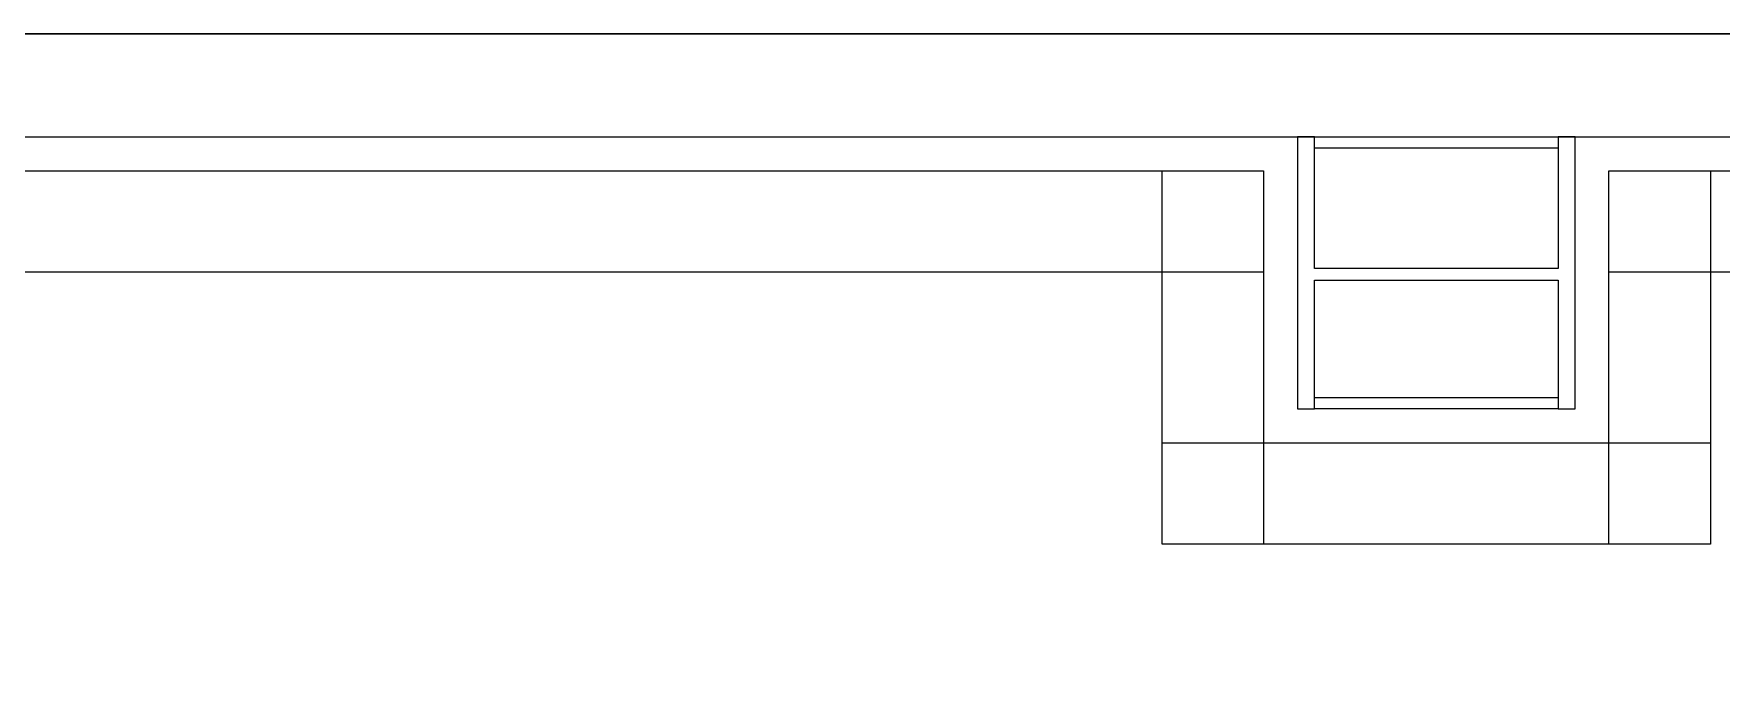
# Model space of a CAD drawing. Header units: millimetres. Extents: x -15161 to 10473752, y -72817 to 33960.
# Drawn here: x -504.7 to -255.1, y -33875.1 to -33779.9 of the extents above; entities that cross this region are included whole.
import ezdxf

# ---------------------------------------------------------------- set-up
doc = ezdxf.new("R2010")
doc.units = ezdxf.units.MM
doc.layers.add('PDF_幾何圖形', color=7, linetype='Continuous')

# ---------------------------------------------------------------- blocks, each defined once
blk = doc.blocks.new('建築底圖1140116')
at = {"layer": 'PDF_幾何圖形', "lineweight": 0}
blk.add_line((-1917.42, -22058.93), (1238.63, -22058.93), dxfattribs=at)
for points in [[(-1074, -22058.93), (-1074, -22074.18), (1223.81, -22074.18), (1223.81, -22154.2), (1238.63, -22154.2), (1238.63, -22058.93)], [(-279.27, -22114.4), (-276.73, -22114.4), (-276.73, -22074.18), (-279.27, -22074.18), (-279.27, -22093.65), (-315.26, -22093.65), (-315.26, -22074.18), (-317.8, -22074.18), (-317.8, -22114.4), (-315.26, -22114.4), (-315.26, -22095.35), (-279.27, -22095.35)], [(-315.26, -22075.87), (-315.26, -22074.18), (-279.27, -22074.18), (-279.27, -22075.87)], [(-315.26, -22114.4), (-315.26, -22112.71), (-279.27, -22112.71), (-279.27, -22114.4)]]:
    blk.add_lwpolyline(points, close=True, dxfattribs=at)

msp = doc.modelspace()

# ---------------------------------------------------------------- linework, layer by layer
at = {"color": 94}
for points in [[(-322.8017, -33800.1213), (-322.8017, -33815.1213), (-1012.1459, -33815.1213), (-1012.1459, -33800.1213)], [(-337.8017, -33800.1213), (-322.8017, -33800.1213), (-322.8017, -33855.3446), (-337.8017, -33855.3446)], [(-271.7385, -33800.1213), (-256.7385, -33800.1213), (-256.7385, -33855.3446), (-271.7385, -33855.3446)], [(427.0443, -33800.1213), (427.0443, -33815.1213), (-271.7385, -33815.1213), (-271.7385, -33800.1213)], [(-256.7385, -33840.3446), (-256.7385, -33855.3446), (-337.8017, -33855.3446), (-337.8017, -33840.3446)]]:
    msp.add_lwpolyline(points, close=True, dxfattribs=at)

# ---------------------------------------------------------------- block references
at = {"color": 2}
msp.add_blockref('建築底圖1140116', (0, -11720.9444), dxfattribs=at)

doc.saveas('drawing.dxf')
